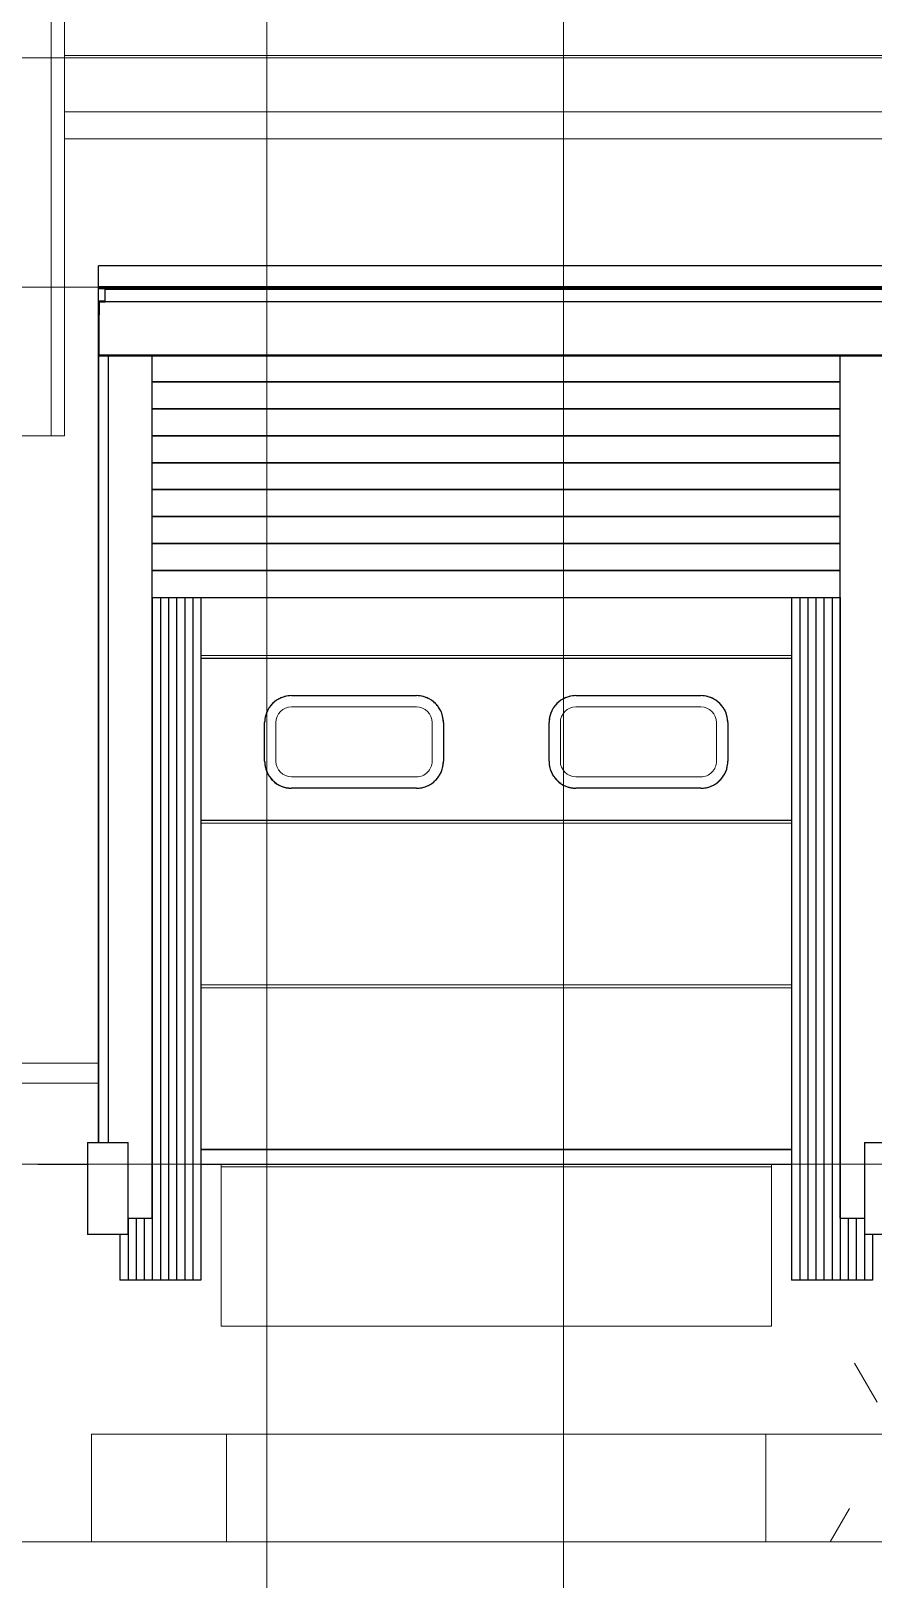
# Model space of a CAD drawing. Extents: x 692141 to 693595, y 1492301 to 1494225.
# Drawn here: x 692300.53 to 692303.66, y 1492374.68 to 1492380.41 of the extents above; entities that cross this region are included whole.
import ezdxf

# ---------------------------------------------------------------- set-up
doc = ezdxf.new("R2010")
doc.units = 0
doc.header["$MEASUREMENT"] = 0
for name, pattern in [('Centre', [7937.5, 1587.5, -1190.625, 3968.75, -1190.625]), ('Grid Line', [5556.25, 3175, -793.75, 793.75, -793.75]), ('Čárka', [3175, 1587.5, -1587.5])]:
    doc.linetypes.add(name, pattern=pattern)
for name, color, linetype, lineweight in [('A-DETL-GENF', 92, 'Continuous', 5), ('A-FLOR', 192, 'Continuous', 5), ('A-FLOR-LEVL', 8, 'Grid Line', 5), ('A-GENM', 13, 'Continuous', 5), ('A-WALL-PATT', 111, 'Continuous', 5), ('S-BEAM', 12, 'Continuous', 5), ('S-GRID', 1, 'Continuous', 5)]:
    doc.layers.add(name, color=color, linetype=linetype, lineweight=lineweight)
doc.layers.add('A-DOOR', color=2, linetype='Continuous')
pattern_1 = [(0, (212730.054, 1200), (4064, 1016), [167.64, -2880.36, 167.64, -2880.36, -16256]), (0, (212730.054, 1200), (4064, 1016), [-6096, 167.64, -5928.36, 167.64, -2880.36, -7112]), (0, (212730.054, 1200), (4064, 1016), [-15240, 167.64, -1864.36, 167.64, -4912.36]), (120, (214254.054, 1708), (-2911.881810244989, 3011.527240979959), [167.64, -2880.36, 167.64, -2880.36, -16256]), (120, (214254.054, 1708), (-2911.881810244989, 3011.527240979959), [-6095.999999999999, 167.64, -5928.359999999999, 167.64, -2880.36, -7111.999999999999]), (120, (214254.054, 1708), (-2911.881810244989, 3011.527240979959), [-15240, 167.64, -1864.36, 167.64, -4912.359999999999]), (240, (214762.054, 3740), (-1152.118189755009, -4027.527240979959), [167.64, -2880.36, 167.64, -2880.36, -16256]), (240, (214762.054, 3740), (-1152.118189755009, -4027.527240979959), [-6096, 167.64, -5928.36, 167.64, -2880.36, -7112]), (240, (214762.054, 3740), (-1152.118189755009, -4027.527240979959), [-15240, 167.64, -1864.36, 167.64, -4912.36])]

# ---------------------------------------------------------------- blocks, each defined once
blk = doc.blocks.new('HAVI-DC_R19_AR_120_STRUCTURE_rvt-2-500_ELEVATION 4')
at = {"layer": 'S-BEAM'}
h = blk.add_hatch(dxfattribs=at)
h.set_pattern_fill('FP_109', color=256, style=0, pattern_type=2)
h.set_pattern_definition(pattern_1)
h.paths.add_polyline_path([(46721.28960604389, 5200.000000000931), (50349.63631146229, 5200.000000000931), (50349.63631146229, 5300.000000000008), (42899.63631146718, 5300.000000000008), (42899.63631146718, 5200.000000000931), (46197.97931331306, 5200.000000000931)], flags=0)
h = blk.add_hatch(dxfattribs=at)
h.set_pattern_fill('FP_109', color=256, style=0, pattern_type=2)
h.set_pattern_definition(pattern_1)
h.paths.add_polyline_path([(42649.75461877988, 0), (43499.75461878077, 0), (43499.75461878077, 400.0000000013644), (45499.75461878075, 400.0000000013644), (45499.75461878075, 0), (47499.75461878073, 0), (47499.75461878073, 399.9999999999783), (49499.75461878078, 399.9999999999783), (49499.75461878078, 0), (50499.63631146235, 0), (50499.63631146235, 1400.00000000138), (50014.75461878064, 1400.00000000138), (50014.75461878064, 1139.999999997003), (49894.75461878066, 1139.999999997003), (49894.75461878066, 969.9999999969727), (49594.75461878064, 969.9999999969727), (49594.75461878064, 1400.00000000138), (49519.75461878076, 1400.00000000138), (49519.75461878076, 799.9999999999914), (47479.75461878077, 799.9999999999914), (47479.75461878077, 1400.00000000138), (47404.75461878065, 1400.00000000138), (47404.75461878065, 969.9999999969727), (47104.75461878063, 969.9999999969727), (47104.75461878063, 1139.999999997003), (46984.75461878064, 1139.999999997003), (46984.75461878064, 1400.00000000138), (46014.75461878062, 1400.00000000138), (46014.75461878062, 1139.999999997003), (45894.75461878063, 1139.999999997003), (45894.75461878063, 969.9999999969727), (45594.75461878061, 969.9999999969727), (45594.75461878061, 1400.00000000138), (45519.75461878077, 1400.00000000138), (45519.75461878077, 799.9999999999914), (43479.75461878076, 799.9999999999914), (43479.75461878076, 1400.00000000138), (43404.75461878062, 1400.00000000138), (43404.75461878062, 969.9999999969727), (43104.75461878061, 969.9999999969727), (43104.75461878061, 1139.999999997003), (42984.75461878061, 1139.999999997003), (42984.75461878061, 1400.00000000138), (42649.75461877988, 1400.00000000138), (42649.75461877988, 174.9999999999775)], flags=0)
at = {"layer": 'S-BEAM', "color": 7}
for p, q in [((42899.63631146729, 5200.000000000933), (50349.63631146245, 5200.000000000933)), ((42984.7546187808, 1400.000000001379), (42649.75461878005, 1400.000000001379)), ((43479.75461878093, 1400.000000001379), (43404.75461878078, 1400.000000001379)), ((43479.75461878094, 800.0000000000101), (43479.75461878094, 1400.000000001379)), ((45519.75461878094, 1400.000000001379), (45594.75461878077, 1400.000000001379)), ((45519.75461878094, 1400.000000001379), (45519.75461878094, 800.0000000000101)), ((45519.75461878094, 800.0000000000101), (43479.75461878094, 800.0000000000101)), ((43499.75461878093, 1.082867129298393e-12), (43499.75461878093, 400.0000000013796)), ((43499.75461878093, 400.0000000013796), (45499.75461878093, 400.0000000013796)), ((45499.75461878093, 400.0000000013796), (45499.75461878093, 1.082867129298393e-12)), ((45499.75461878093, 1.082867129298393e-12), (43499.75461878093, 1.082867129298393e-12))]:
    blk.add_line(p, q, dxfattribs=at)
blk = doc.blocks.new('Column Center Mark - Column Center Mark-439589-500_ELEVATION 4')
at = {"layer": 'A-DETL-GENF', "lineweight": 9}
for p, q in [((43649.75461878071, 74.99999999996534), (43649.75461878071, -75.00000000003465)), ((43574.75461878071, -3.465174813754857e-11), (43724.75461878071, -3.465174813754857e-11))]:
    blk.add_line(p, q, dxfattribs=at)
blk = doc.blocks.new('Loading-Equipment_Dock-levellers_Loading-Systems_Swing-Lip_232M_100kN - PowerRamp 232M100 2100 x 3000 mm-460557-500_ELEVATION 4')
at = {"layer": 'A-GENM'}
for p, q in [((51479.75461878094, 1390.000000001369), (53519.75461878094, 1390.000000001369)), ((51479.75461878094, 800.0000000013796), (51479.75461878094, 1390.000000001369)), ((53519.75461878094, 800.0000000013796), (53519.75461878094, 1390.000000001369)), ((53519.75461878094, 800.0000000013796), (51479.75461878094, 800.0000000013796))]:
    blk.add_line(p, q, dxfattribs=at)
blk = doc.blocks.new('Door_ASSA-ABLOY DS6070B Inflatable shelter - Insulated wall-V73-500_ELEVATION 4')
at = {"layer": 'A-DOOR', "color": 47}
for p, q in [((123024.6363114675, 4652.807871864885), (123024.6363114675, 4729.999999996988)), ((125974.6363114675, 4729.999999996979), (123024.6363114675, 4729.999999996988)), ((125974.6363114675, 4729.999999996979), (125974.6363114675, 4652.807871864876)), ((123023.6363114675, 4649.999999996991), (123023.6363114675, 4598.999999996989)), ((123024.6363114675, 4647.691042939573), (123024.6363114675, 4652.807871864885)), ((123024.6363114675, 4652.807871864885), (125974.6363114675, 4652.807871864876)), ((123024.6363114675, 4644.684469772975), (123024.6363114675, 4647.691042939573)), ((125974.6363114675, 4647.691042939563), (123024.6363114675, 4647.691042939573)), ((123049.6363114675, 4598.999999996989), (123049.6363114675, 4647.69104293955)), ((125947.6363114675, 4647.691042939549), (125947.6363114675, 4598.999999997001)), ((125974.6363114675, 4652.807871864876), (125974.6363114675, 4647.691042939563)), ((125974.6363114675, 4647.691042939563), (125974.6363114675, 4644.684469772965)), ((125975.6363114675, 4598.999999997001), (125975.6363114675, 4649.999999996992)), ((123049.6363114675, 4598.99999999699), (123023.6363114675, 4598.99999999699)), ((123023.6363114675, 4598.999999996989), (123023.6363114675, 4538.99999999699)), ((125974.6363114675, 4644.684469772965), (123024.6363114675, 4644.684469772974)), ((123027.6363114675, 4598.99999999703), (123027.6363114675, 4547.999999997031)), ((123027.6363114675, 4547.999999997032), (123027.6363114675, 4598.999999997029)), ((123027.6363114675, 4538.99999999699), (123027.6363114675, 4595.99999999699)), ((123027.6363114675, 4595.99999999699), (123049.6363114675, 4595.99999999699)), ((123027.6363114675, 4397.999999996989), (123027.6363114675, 4595.99999999699)), ((125971.6363114675, 4595.999999996991), (123027.6363114675, 4595.999999996991)), ((125947.6363114675, 4641.364026622491), (123049.6363114675, 4641.364026622491)), ((123049.6363114675, 4595.99999999699), (123049.6363114675, 4598.999999996989)), ((125975.6363114675, 4598.999999997001), (125947.6363114675, 4598.999999997001)), ((125947.6363114675, 4598.999999997001), (125947.6363114675, 4595.999999997001)), ((125947.6363114675, 4595.999999997001), (125971.6363114675, 4595.999999997001)), ((125971.6363114675, 4598.99999999703), (125971.6363114675, 4547.999999997031)), ((125971.6363114675, 4547.999999997032), (125971.6363114675, 4598.999999997029)), ((125971.6363114675, 4595.999999997001), (125971.6363114675, 4538.999999996992)), ((125971.6363114675, 4595.99999999699), (125971.6363114675, 4397.999999996989)), ((125975.6363114675, 4538.999999996991), (125975.6363114675, 4598.999999997001)), ((123023.6363114675, 4538.99999999699), (123027.6363114675, 4538.99999999699)), ((123024.6363114675, 4547.999999996992), (123024.6363114675, 1479.999999996993)), ((123024.6363114675, 1479.999999996995), (123024.6363114675, 4538.999999997)), ((125971.6363114675, 4538.999999996991), (125975.6363114675, 4538.999999996991)), ((125974.6363114675, 4547.999999996992), (125974.6363114675, 1479.999999996993)), ((125974.6363114675, 4538.999999997), (125974.6363114675, 1479.999999996996)), ((123027.6363114675, 4394.999999996989), (123027.6363114675, 4397.999999996989)), ((125971.6363114675, 4397.999999996989), (123027.6363114675, 4397.999999996989)), ((125971.6363114675, 4397.999999996989), (123027.6363114675, 4397.999999996989)), ((125971.6363114675, 4394.99999999699), (123027.6363114675, 4394.99999999699)), ((123061.642967541, 1479.999999996993), (123061.642967541, 4394.999999996971)), ((125937.6296553938, 4394.999999996971), (125937.6296553938, 1479.999999996993)), ((125971.6363114675, 4397.999999996989), (125971.6363114675, 4394.999999996989)), ((122984.6363114675, 1479.999999996995), (123134.6363114675, 1479.999999996994)), ((122984.6363114675, 1479.999999996995), (122984.6363114675, 1139.999999996994)), ((123134.6363114675, 1139.999999996994), (123134.6363114675, 1479.999999996995)), ((125864.6363114675, 1479.999999997002), (126014.6363114675, 1479.999999997002)), ((125864.6363114675, 1479.999999997002), (125864.6363114675, 1139.999999997)), ((126014.6363114675, 1139.999999997), (126014.6363114675, 1479.999999997002)), ((123134.6363114675, 1139.999999996994), (122984.6363114675, 1139.999999996994)), ((126014.6363114675, 1139.999999997), (125864.6363114675, 1139.999999996999))]:
    blk.add_line(p, q, dxfattribs=at)
at = {"layer": 'A-DOOR', "color": 117}
for p, q in [((123027.6363114675, 4547.999999996993), (123027.6363114675, 4598.999999997008)), ((123027.6363114675, 4582.68366976728), (123027.6363114675, 4598.999999997009)), ((125971.6363114675, 4598.999999997011), (125971.6363114675, 4547.999999996998)), ((125971.6363114675, 4598.999999996999), (125971.6363114675, 4582.68366976727)), ((123027.6363114675, 4556.584353991191), (123027.6363114675, 4582.68366976728)), ((125971.6363114675, 4582.68366976727), (125971.6363114675, 4556.584353991181)), ((123224.6363114675, 1199.999999996987), (123224.6363114675, 4394.999999997)), ((125774.6363114675, 1199.999999996988), (125774.6363114675, 4394.99999999696)), ((123134.6363114675, 1199.999999996987), (123224.6363114675, 1199.999999996987)), ((125774.6363114675, 1199.999999996988), (125864.6363114675, 1199.999999996988))]:
    blk.add_line(p, q, dxfattribs=at)
at = {"layer": 'A-DOOR', "color": 130}
for p, q in [((125774.6363114674, 4299.99999999708), (123224.6363114674, 4299.99999999708)), ((123224.6363114674, 4299.999999997044), (125774.6363114674, 4299.999999997044)), ((125774.6363114674, 4199.999999997067), (123224.6363114674, 4199.999999997067)), ((123224.6363114674, 4199.999999997067), (125774.6363114674, 4199.999999997067)), ((125774.6363114674, 4099.999999997055), (123224.6363114674, 4099.999999997055)), ((123224.6363114674, 4099.999999997055), (125774.6363114674, 4099.999999997055)), ((125774.6363114674, 3999.999999997044), (123224.6363114674, 3999.999999997044)), ((123224.6363114674, 3999.999999997044), (125774.6363114674, 3999.999999997044)), ((125774.6363114674, 3899.999999997066), (123224.6363114674, 3899.999999997066)), ((123224.6363114674, 3899.999999997066), (125774.6363114674, 3899.999999997066)), ((125774.6363114674, 3799.999999997089), (123224.6363114674, 3799.999999997089)), ((123224.6363114674, 3799.999999997054), (125774.6363114674, 3799.999999997054)), ((125774.6363114674, 3699.999999997077), (123224.6363114674, 3699.999999997077)), ((123224.6363114674, 3699.999999997077), (125774.6363114674, 3699.999999997077)), ((125774.6363114674, 3599.999999997065), (123224.6363114674, 3599.999999997065)), ((123224.6363114674, 3599.999999997065), (125774.6363114674, 3599.999999997065)), ((123224.6363114675, 3500.073277789998), (123224.6363114675, 969.9999999969889)), ((123224.6363114675, 3500.073277789998), (123224.6363114675, 969.9999999969889)), ((123224.6363114674, 3499.999999997088), (125774.6363114674, 3499.999999997088)), ((123254.6363114675, 3500.091597238241), (123254.6363114675, 1400.000000001407)), ((123254.6363114675, 3500.091597238241), (123254.6363114675, 969.9999999969889)), ((123284.6363114675, 3500.109916686441), (123284.6363114675, 969.9999999969879)), ((123284.6363114675, 3500.109916686441), (123284.6363114675, 969.9999999969889)), ((123314.6363114675, 3500.128236134684), (123314.6363114675, 1400.000000001406)), ((123314.6363114675, 3500.128236134684), (123314.6363114675, 969.9999999969879)), ((123344.6363114675, 3500.146555582926), (123344.6363114675, 969.9999999969879)), ((123344.6363114675, 3500.146555582926), (123344.6363114675, 969.9999999969879)), ((123374.6363114675, 3500.16487503117), (123374.6363114675, 1400.000000001406)), ((123374.6363114675, 3500.16487503117), (123374.6363114675, 969.9999999969879)), ((123404.6363114675, 3500.18319447937), (123404.6363114675, 969.9999999969879)), ((125594.6363114675, 3499.99999999706), (125594.6363114675, 969.9999999969803)), ((125624.6363114675, 3499.99999999706), (125624.6363114675, 969.9999999969803)), ((125624.6363114675, 3499.99999999706), (125624.6363114675, 1400.000000001399)), ((125654.6363114675, 3499.99999999706), (125654.6363114675, 969.9999999969803)), ((125654.6363114675, 3499.99999999706), (125654.6363114675, 969.9999999969803)), ((125684.6363114675, 3499.99999999706), (125684.6363114675, 969.9999999969803)), ((125684.6363114675, 3499.99999999706), (125684.6363114675, 1400.000000001399)), ((125714.6363114675, 3499.99999999706), (125714.6363114675, 969.9999999969803)), ((125714.6363114675, 3499.99999999706), (125714.6363114675, 969.9999999969803)), ((125744.6363114675, 3499.99999999706), (125744.6363114675, 969.9999999969803)), ((125744.6363114675, 3499.99999999706), (125744.6363114675, 1400.000000001399)), ((125774.6363114675, 3499.99999999706), (125774.6363114675, 969.9999999969803)), ((125774.6363114675, 3499.99999999706), (125774.6363114675, 969.9999999969803)), ((123134.6363114675, 1199.999999996993), (123134.6363114675, 969.9999999969889)), ((123164.6363114675, 1199.999999996993), (123164.6363114675, 969.9999999969889)), ((123164.6363114675, 1199.999999996993), (123164.6363114675, 969.9999999969889)), ((123194.6363114675, 1199.999999996993), (123194.6363114675, 969.9999999969889)), ((125804.6363114675, 1199.999999996984), (125804.6363114675, 969.9999999969803)), ((125834.6363114675, 1199.999999996984), (125834.6363114675, 969.9999999969803)), ((125834.6363114675, 1199.999999996984), (125834.6363114675, 969.9999999969803)), ((125864.6363114675, 1199.999999996984), (125864.6363114675, 969.9999999969803)), ((123104.6363114675, 1139.999999997006), (123104.6363114675, 969.9999999969889)), ((125894.6363114675, 1139.999999996997), (125894.6363114675, 969.9999999969803)), ((123134.6363114675, 969.9999999969885), (123104.6363114675, 969.9999999969887)), ((123164.6363114675, 969.9999999969885), (123134.6363114675, 969.9999999969885)), ((123194.6363114675, 969.9999999969885), (123164.6363114675, 969.9999999969887)), ((123224.6363114675, 969.9999999969885), (123194.6363114675, 969.9999999969885)), ((123254.6363114675, 969.9999999969885), (123224.6363114675, 969.9999999969887)), ((123284.6363114675, 969.9999999969885), (123254.6363114675, 969.9999999969885)), ((123314.6363114675, 969.999999996988), (123284.6363114675, 969.9999999969881)), ((123344.6363114675, 969.999999996988), (123314.6363114675, 969.999999996988)), ((123374.6363114675, 969.999999996988), (123344.6363114675, 969.9999999969881)), ((123404.6363114675, 969.999999996988), (123374.6363114675, 969.999999996988)), ((125624.6363114675, 969.9999999969807), (125594.6363114675, 969.9999999969807)), ((125654.6363114675, 969.9999999969806), (125624.6363114675, 969.9999999969807)), ((125684.6363114675, 969.9999999969807), (125654.6363114675, 969.9999999969807)), ((125714.6363114675, 969.9999999969806), (125684.6363114675, 969.9999999969807)), ((125744.6363114675, 969.9999999969801), (125714.6363114675, 969.9999999969801)), ((125774.6363114675, 969.99999999698), (125744.6363114675, 969.9999999969801)), ((125804.6363114675, 969.9999999969801), (125774.6363114675, 969.9999999969801)), ((125834.6363114675, 969.99999999698), (125804.6363114675, 969.9999999969801)), ((125864.6363114675, 969.9999999969801), (125834.6363114675, 969.9999999969801)), ((125894.6363114675, 969.99999999698), (125864.6363114675, 969.9999999969801))]:
    blk.add_line(p, q, dxfattribs=at)
blk = doc.blocks.new('Doors_Industrial_Loading-Systems_Sectional-Overhead-Door_High-Lift_40mm - 2500 x 3000 mm-255109-500_ELEVATION 4')
at = {"layer": 'A-DOOR', "color": 7}
for p, q in [((53594.75461878086, 3273.999999996978), (51404.75461878087, 3273.999999996978)), ((51741.08795211413, 3136.49999999713), (52204.08795211413, 3136.49999999713)), ((51741.08795211413, 3136.49999999713), (52204.08795211413, 3136.49999999713)), ((52795.42128544746, 3136.499999997063), (53258.42128544746, 3136.499999997063)), ((52795.42128544746, 3136.499999997063), (53258.42128544746, 3136.499999997063)), ((51641.08795211412, 2893.499999997032), (51641.08795211412, 3036.49999999713)), ((51641.08795211412, 2893.499999997032), (51641.08795211412, 3036.49999999713)), ((52304.08795211412, 3036.49999999713), (52304.08795211412, 2893.499999997034)), ((52304.08795211412, 3036.49999999713), (52304.08795211412, 2893.499999997034)), ((52695.42128544745, 2893.499999996908), (52695.42128544745, 3036.499999997063)), ((52695.42128544745, 2893.499999996908), (52695.42128544745, 3036.499999997063)), ((53358.42128544745, 3036.499999997064), (53358.42128544745, 2893.499999996909)), ((53358.42128544745, 3036.499999997064), (53358.42128544745, 2893.499999996909)), ((52204.08795211413, 2793.499999997033), (51741.08795211413, 2793.499999997033)), ((52204.08795211413, 2793.499999997034), (51741.08795211413, 2793.499999997034)), ((53258.42128544746, 2793.499999996908), (52795.42128544746, 2793.499999996908)), ((53258.42128544746, 2793.499999996909), (52795.42128544746, 2793.499999996909)), ((51404.75461878085, 2675.02522143521), (53594.75461878085, 2675.02522143521)), ((51404.75461878085, 2675.02522143521), (53594.75461878085, 2675.02522143521)), ((53594.75461878085, 1455.025221435202), (51404.75461878085, 1455.025221435202)), ((51404.75461878085, 1455.025221435202), (53594.75461878085, 1455.025221435202)), ((51404.75461878085, 1399.99999999697), (53594.75461878085, 1399.99999999697))]:
    blk.add_line(p, q, dxfattribs=at)
at = {"layer": 'A-DOOR', "color": 1, "linetype": 'Čárka'}
blk.add_line((50799.75461878089, 1399.999999996979), (50984.75461878087, 1399.999999996979), dxfattribs=at)
at = {"layer": 'A-DOOR', "color": 7}
for centre, radius, start, end in [((51741.08795211413, 3036.49999999713), 100.0000000000073, 90, 180), ((51741.08795211413, 3036.49999999713), 100.0000000000038, 129.5802092619308, 140.419790738174), ((51741.08795211413, 3036.49999999713), 99.99999999999403, 111.987186745122, 120.0000000000014), ((51741.08795211413, 3036.49999999713), 100.0000000000039, 90, 105.0000000000023), ((52204.08795211413, 3036.49999999713), 99.99999999999272, 75.00000000000009, 90), ((52204.08795211413, 3036.49999999713), 100, 359.9999999999995, 90.00000000000014), ((52204.08795211413, 3036.49999999713), 99.9999999999929, 60.00000000000188, 68.01281325518684), ((52204.08795211413, 3036.49999999713), 99.99999999999288, 39.58020926189104, 50.41979073807785), ((52795.42128544746, 3036.499999997063), 100.0000000000073, 90, 180), ((52795.42128544746, 3036.499999997063), 100.000000000001, 129.5802092621385, 140.4197907379084), ((52795.42128544746, 3036.499999997063), 99.99999999999767, 111.9871867455804, 120.0000000000041), ((52795.42128544746, 3036.499999997063), 99.99999999999685, 90, 105.0000000000033), ((53258.42128544746, 3036.499999997063), 100, 75.00000000000026, 90.00000000000014), ((53258.42128544746, 3036.499999997063), 100, 2.544443745170813e-13, 90.00000000000026), ((53258.42128544746, 3036.499999997063), 99.99999999999554, 60.00000000000276, 68.01281325471513), ((53258.42128544746, 3036.499999997063), 99.99999999998983, 39.58020926196789, 50.41979073790356), ((51741.08795211413, 3036.49999999713), 99.99999999999997, 164.9999999999994, 179.9999999999997), ((51741.08795211413, 3036.49999999713), 99.99999999999983, 149.9999999999999, 158.0128132546783), ((52204.08795211413, 3036.49999999713), 99.9999999999904, 21.98718674540017, 29.99999999999961), ((52204.08795211413, 3036.49999999713), 99.99999999998793, 0, 14.99999999999994), ((52795.42128544746, 3036.499999997063), 99.99999999999997, 164.9999999999992, 179.9999999999997), ((52795.42128544746, 3036.499999997063), 100.0000000000081, 150.0000000000001, 158.0128132546389), ((53258.42128544746, 3036.499999997063), 99.9999999999904, 21.98718674559879, 29.99999999999978), ((53258.42128544746, 3036.499999997063), 99.99999999999496, 2.60551039505497e-13, 15.00000000000034), ((51741.08795211413, 2893.499999997033), 100.0000000000039, 180.0000000000004, 195.0000000000005), ((51741.08795211413, 2893.499999997033), 100.0000000000074, 180.0000000000002, 270.0000000000002), ((52204.08795211413, 2893.499999997033), 100, 269.9999999999999, 2.544443745170813e-13), ((52204.08795211413, 2893.499999997033), 99.99999999999272, 344.9999999999991, 0), ((52795.42128544746, 2893.499999996908), 100.0000000000058, 180.0000000000001, 195.0000000000003), ((52795.42128544746, 2893.499999996908), 100.0000000000074, 180.0000000000002, 270.0000000000002), ((53258.42128544746, 2893.499999996908), 100.0000000000001, 270, 3.943887805014761e-13), ((53258.42128544746, 2893.499999996908), 99.99999999999272, 345.0000000000004, 0), ((51741.08795211413, 2893.499999997033), 100.0000000000003, 201.9871867460193, 210.0000000000001), ((51741.08795211413, 2893.499999997033), 100.0000000000061, 219.5802092624, 230.4197907375653), ((52204.08795211413, 2893.499999997033), 100.000000000001, 309.5802092624714, 320.4197907376303), ((52204.08795211413, 2893.499999997033), 99.99999999999405, 329.9999999999996, 338.0128132540318), ((52795.42128544746, 2893.499999996908), 100.0000000000103, 201.9871867457571, 210.0000000000001), ((52795.42128544746, 2893.499999996908), 100.0000000000035, 219.5802092620291, 230.4197907378617), ((53258.42128544746, 2893.499999996908), 99.99999999999946, 309.5802092620937, 320.4197907380901), ((53258.42128544746, 2893.499999996908), 99.9999999999933, 329.9999999999998, 338.0128132544009), ((51741.08795211413, 2893.499999997033), 100.000000000001, 239.9999999999999, 248.01281325375), ((51741.08795211413, 2893.499999997033), 100.0000000000073, 254.9999999999982, 270.0000000000001), ((52204.08795211413, 2893.499999997033), 100.000000000002, 269.9999999999996, 284.9999999999982), ((52204.08795211413, 2893.499999997033), 100.000000000003, 291.9871867459398, 299.9999999999955), ((52795.42128544746, 2893.499999996908), 100.0000000000054, 239.9999999999976, 248.0128132548799), ((52795.42128544746, 2893.499999996908), 100.0000000000073, 254.999999999998, 269.9999999999998), ((53258.42128544746, 2893.499999996908), 100.000000000002, 269.9999999999996, 284.9999999999982), ((53258.42128544746, 2893.499999996908), 100.000000000003, 291.987186745049, 299.9999999999954)]:
    blk.add_arc(centre, radius, start, end, dxfattribs=at)
at = {"layer": 'A-GENM', "color": 7}
for p, q in [((51404.75461878088, 3285.02522143521), (53594.75461878086, 3285.02522143521)), ((51404.75461878088, 3285.02522143521), (53594.75461878086, 3285.02522143521)), ((51741.08795211413, 3136.499999996981), (52204.08795211413, 3136.499999996981)), ((52795.42128544745, 3136.499999996981), (53258.42128544745, 3136.499999996981)), ((52204.08795211413, 3094.499999996981), (51741.08795211413, 3094.499999996981)), ((52204.08795211413, 3094.499999996981), (51741.08795211413, 3094.499999996981)), ((53258.42128544745, 3094.499999996981), (52795.42128544745, 3094.499999996981)), ((53258.42128544745, 3094.499999996981), (52795.42128544745, 3094.499999996981)), ((51641.08795211412, 2893.499999996981), (51641.08795211412, 3036.499999996981)), ((51683.08795211412, 3036.499999996981), (51683.08795211412, 2893.499999996981)), ((51683.08795211412, 3036.499999996981), (51683.08795211412, 2893.499999996981)), ((52262.08795211412, 2893.499999996981), (52262.08795211412, 3036.499999996981)), ((52262.08795211412, 2893.499999996981), (52262.08795211412, 3036.499999996982)), ((52304.08795211412, 3036.499999996982), (52304.08795211412, 2893.499999996981)), ((52695.42128544745, 2893.499999996981), (52695.42128544745, 3036.499999996981)), ((52737.42128544745, 3036.499999996981), (52737.42128544745, 2893.499999996981)), ((52737.42128544745, 3036.499999996981), (52737.42128544745, 2893.499999996981)), ((53316.42128544745, 2893.499999996981), (53316.42128544745, 3036.499999996981)), ((53316.42128544745, 2893.499999996981), (53316.42128544745, 3036.499999996982)), ((53358.42128544745, 3036.499999996982), (53358.42128544745, 2893.499999996981)), ((51741.08795211413, 2835.499999996982), (52204.08795211413, 2835.499999996982)), ((51741.08795211413, 2835.499999996982), (52204.08795211413, 2835.499999996982)), ((52795.42128544745, 2835.499999996982), (53258.42128544745, 2835.499999996982)), ((52795.42128544745, 2835.499999996982), (53258.42128544745, 2835.499999996982)), ((52204.08795211413, 2793.499999996981), (51741.08795211413, 2793.499999996981)), ((53258.42128544745, 2793.499999996981), (52795.42128544745, 2793.499999996981)), ((53594.75461878085, 2663.99999999698), (51404.75461878085, 2663.99999999698)), ((51404.75461878085, 2065.025221435211), (53594.75461878085, 2065.025221435211)), ((51404.75461878085, 2065.025221435211), (53594.75461878083, 2065.025221435211)), ((53594.75461878085, 2053.999999996979), (51404.75461878085, 2053.999999996979)), ((51404.75461878085, 1455.025221435211), (53594.75461878085, 1455.025221435211)), ((51404.75461878085, 1455.025221435211), (53594.75461878083, 1455.025221435211))]:
    blk.add_line(p, q, dxfattribs=at)
for centre, radius, start, end in [((51741.08795211413, 3036.499999996981), 99.9999999999988, 90.00000000000236, 180.0000000000024), ((52204.08795211413, 3036.499999996981), 100, 5.216109677600168e-13, 90.00000000000026), ((52795.42128544745, 3036.499999996981), 100.0000000000005, 90.00000000000026, 180.0000000000002), ((53258.42128544745, 3036.499999996981), 100.0000000000073, 4.766856328843446e-13, 90.00000000000021), ((51741.08795211413, 3036.499999996981), 58.00000000000728, 90, 180), ((51741.08795211413, 3036.499999996981), 58.00000000000728, 90, 180), ((52204.08795211413, 3036.499999996981), 57.99999999999272, 0, 90), ((52204.08795211413, 3036.499999996981), 57.99999999999272, 8.984518603637631e-13, 90), ((52795.42128544745, 3036.499999996981), 58, 90, 180), ((52795.42128544745, 3036.499999996981), 58, 90, 180), ((53258.42128544745, 3036.499999996981), 58.00000000000728, 0, 90), ((53258.42128544745, 3036.499999996981), 58.00000000000728, 8.984518603637631e-13, 90), ((51741.08795211413, 2893.499999996981), 100.0000000000073, 180.0000000000002, 269.9999999999998), ((51741.08795211413, 2893.499999996981), 58.00000000000728, 180.0000000000002, 269.9999999999998), ((51741.08795211413, 2893.499999996981), 58.00000000000728, 180, 269.9999999999996), ((52204.08795211413, 2893.499999996981), 57.99999999999272, 269.9999999999996, 0), ((52204.08795211413, 2893.499999996981), 57.99999999999272, 269.9999999999996, 0), ((52204.08795211413, 2893.499999996981), 99.99999999999272, 269.9999999999996, 0), ((52795.42128544745, 2893.499999996981), 100.0000000000005, 180.0000000000002, 269.9999999999999), ((52795.42128544745, 2893.499999996981), 58.00000000000009, 180.0000000000002, 269.9999999999999), ((52795.42128544745, 2893.499999996981), 58, 180, 269.9999999999996), ((53258.42128544745, 2893.499999996981), 58.00000000000728, 269.9999999999996, 0), ((53258.42128544745, 2893.499999996981), 58.00000000000728, 269.9999999999996, 0), ((53258.42128544745, 2893.499999996981), 100.0000000000073, 269.9999999999996, 0)]:
    blk.add_arc(centre, radius, start, end, dxfattribs=at)
blk = doc.blocks.new('H-Wide Flange Beams - H250x125x29_6-2107227-500_ELEVATION 4')
at = {"layer": 'S-BEAM', "color": 90, "lineweight": 9}
for p, q in [((50411.43207975062, 5599.999999999982), (50411.43207975062, 5509.000000001149)), ((42899.6363114673, 5509.000000001149), (50411.43207975062, 5509.000000001149)), ((42899.6363114673, 5509.000000001149), (50411.43207975062, 5509.000000001149)), ((50411.43207975062, 5509.000000001149), (50411.43207975062, 5500.000000001148)), ((42899.6363114673, 5500.000000001148), (50411.43207975062, 5500.000000001148))]:
    blk.add_line(p, q, dxfattribs=at)

msp = doc.modelspace()

# ---------------------------------------------------------------- hatches: boundary and pattern name
at = {"layer": 'A-WALL-PATT'}
h = msp.add_hatch(dxfattribs=at)
h.set_pattern_fill('FP_33', color=8, scale=0.001, style=0, pattern_type=2)
h.set_pattern_definition([(90, (692295.6080524233, 1492376.213383746), (-0.5, 3.061616997868383e-17), [])])
h.paths.add_polyline_path([(692300.4080527348, 1492378.913383747), (692300.6580527348, 1492378.913383747), (692300.6580527348, 1492385.713383746), (692300.4080527348, 1492385.713383746), (692300.4080527348, 1492379.007072163)], flags=0)

# ---------------------------------------------------------------- linework, layer by layer
at = {"layer": 'A-FLOR', "color": 90, "lineweight": 9}
msp.add_line((692717.3624908916, 1492374.813383746), (692229.6700198601, 1492374.813383746), dxfattribs=at)
at = {"layer": 'A-FLOR-LEVL', "linetype": 'Centre'}
for p, q in [((692278.3000830481, 1492380.313383746), (692547.7862502306, 1492380.313383746)), ((692278.3000830481, 1492379.463383747), (692547.7862502306, 1492379.463383747)), ((692278.3000830481, 1492376.213383747), (692544.7862502306, 1492376.213383747)), ((692278.3000830481, 1492374.813383746), (692724.9906739572, 1492374.813383746))]:
    msp.add_line(p, q, dxfattribs=at)
at = {"layer": 'A-WALL-PATT', "color": 8}
for p, q in [((692300.6580527348, 1492385.713383746), (692300.6580527348, 1492378.913383747)), ((692300.6580527348, 1492380.313383746), (692300.6580527348, 1492380.113383746)), ((692300.6580527348, 1492380.113383746), (692328.4580527348, 1492380.113383746)), ((692301.1631710421, 1492379.013383746), (692303.3531710422, 1492379.013383746)), ((692300.4080527348, 1492378.913383747), (692300.6580527348, 1492378.913383747)), ((692300.4080527348, 1492376.588383746), (692300.7831710421, 1492376.588383746)), ((692300.7831710421, 1492376.513383746), (692300.4080527348, 1492376.513383746)), ((692300.4080527348, 1492376.213383746), (692300.743171042, 1492376.213383746)), ((692300.4080527348, 1492376.213383746), (692300.743171042, 1492376.213383746)), ((692300.743171042, 1492376.213383746), (692300.4080527348, 1492376.213383746)), ((692300.4080527348, 1492376.213383746), (692300.7431710421, 1492376.213383746)), ((692301.1631710421, 1492376.213383746), (692301.2381710421, 1492376.213383746)), ((692301.2381710421, 1492376.213383746), (692301.1631710421, 1492376.213383746)), ((692301.2381710421, 1492376.213383746), (692303.2781710421, 1492376.213383746)), ((692301.2381710421, 1492376.213383746), (692301.2381710421, 1492375.96430078)), ((692301.2381710421, 1492376.213383746), (692301.2381710421, 1492375.96430078)), ((692301.2381710421, 1492375.613383747), (692301.2381710421, 1492376.213383746)), ((692303.2781710421, 1492376.213383746), (692303.353171042, 1492376.213383746)), ((692303.2781710421, 1492376.213383746), (692303.2781710421, 1492375.96430078)), ((692303.2781710421, 1492376.213383746), (692303.2781710421, 1492375.96430078)), ((692303.353171042, 1492376.213383746), (692303.2781710421, 1492376.213383746)), ((692303.2781710421, 1492376.213383746), (692303.2781710421, 1492375.613383747)), ((692303.2781710421, 1492375.613383747), (692301.2381710421, 1492375.613383747)), ((692300.7581710421, 1492374.813383746), (692300.7581710421, 1492375.213383746)), ((692300.7581710421, 1492375.213383746), (692303.7581710421, 1492375.213383746)), ((692300.4081710421, 1492374.813383746), (692300.7581710421, 1492374.813383746))]:
    msp.add_line(p, q, dxfattribs=at)
at = {"layer": 'S-GRID', "linetype": 'Grid Line'}
for p, q in [((692301.4081710421, 1492359.597277335), (692301.4081710421, 1492428.913383747)), ((692302.5080527348, 1492359.597277335), (692302.5080527348, 1492428.913383747))]:
    msp.add_line(p, q, dxfattribs=at)

# ---------------------------------------------------------------- block references
at = {"layer": 'A-WALL-PATT', "color": 8}
for name, p, xscale, yscale, zscale in [('HAVI-DC_R19_AR_120_STRUCTURE_rvt-2-500_ELEVATION 4', (692257.7584164233, 1492374.813383746), 0.001, 0.001, 0.001), ('H-Wide Flange Beams - H250x125x29_6-2107227-500_ELEVATION 4', (692257.7584164233, 1492374.813383746), 0.001, 0.001, 0.001), ('Door_ASSA-ABLOY DS6070B Inflatable shelter - Insulated wall-V73-500_ELEVATION 4', (692177.7585347306, 1492374.813383746), 0.001, 0.001, 0.001), ('Doors_Industrial_Loading-Systems_Sectional-Overhead-Door_High-Lift_40mm - 2500 x 3000 mm-255109-500_ELEVATION 4', (692249.7584164233, 1492374.813383746), 0.001, 0.001, 0.001), ('Loading-Equipment_Dock-levellers_Loading-Systems_Swing-Lip_232M_100kN - PowerRamp 232M100 2100 x 3000 mm-460557-500_ELEVATION 4', (692249.7584164233, 1492374.813383746), 0.0009999999999999998, 0.0009999999999999998, 0.0009999999999999998), ('Column Center Mark - Column Center Mark-439589-500_ELEVATION 4', (692257.7584164233, 1492374.813383746), 0.001, 0.001, 0.001), ('Column Center Mark - Column Center Mark-439589-500_ELEVATION 4', (692257.7584164233, 1492374.813383746), 0.001, 0.001, 0.001), ('Column Center Mark - Column Center Mark-439589-500_ELEVATION 4', (692258.858298116, 1492374.813383746), 0.001, 0.001, 0.001)]:
    msp.add_blockref(name, p, dxfattribs=dict(at, xscale=xscale, yscale=yscale, zscale=zscale))

doc.saveas('drawing.dxf')
